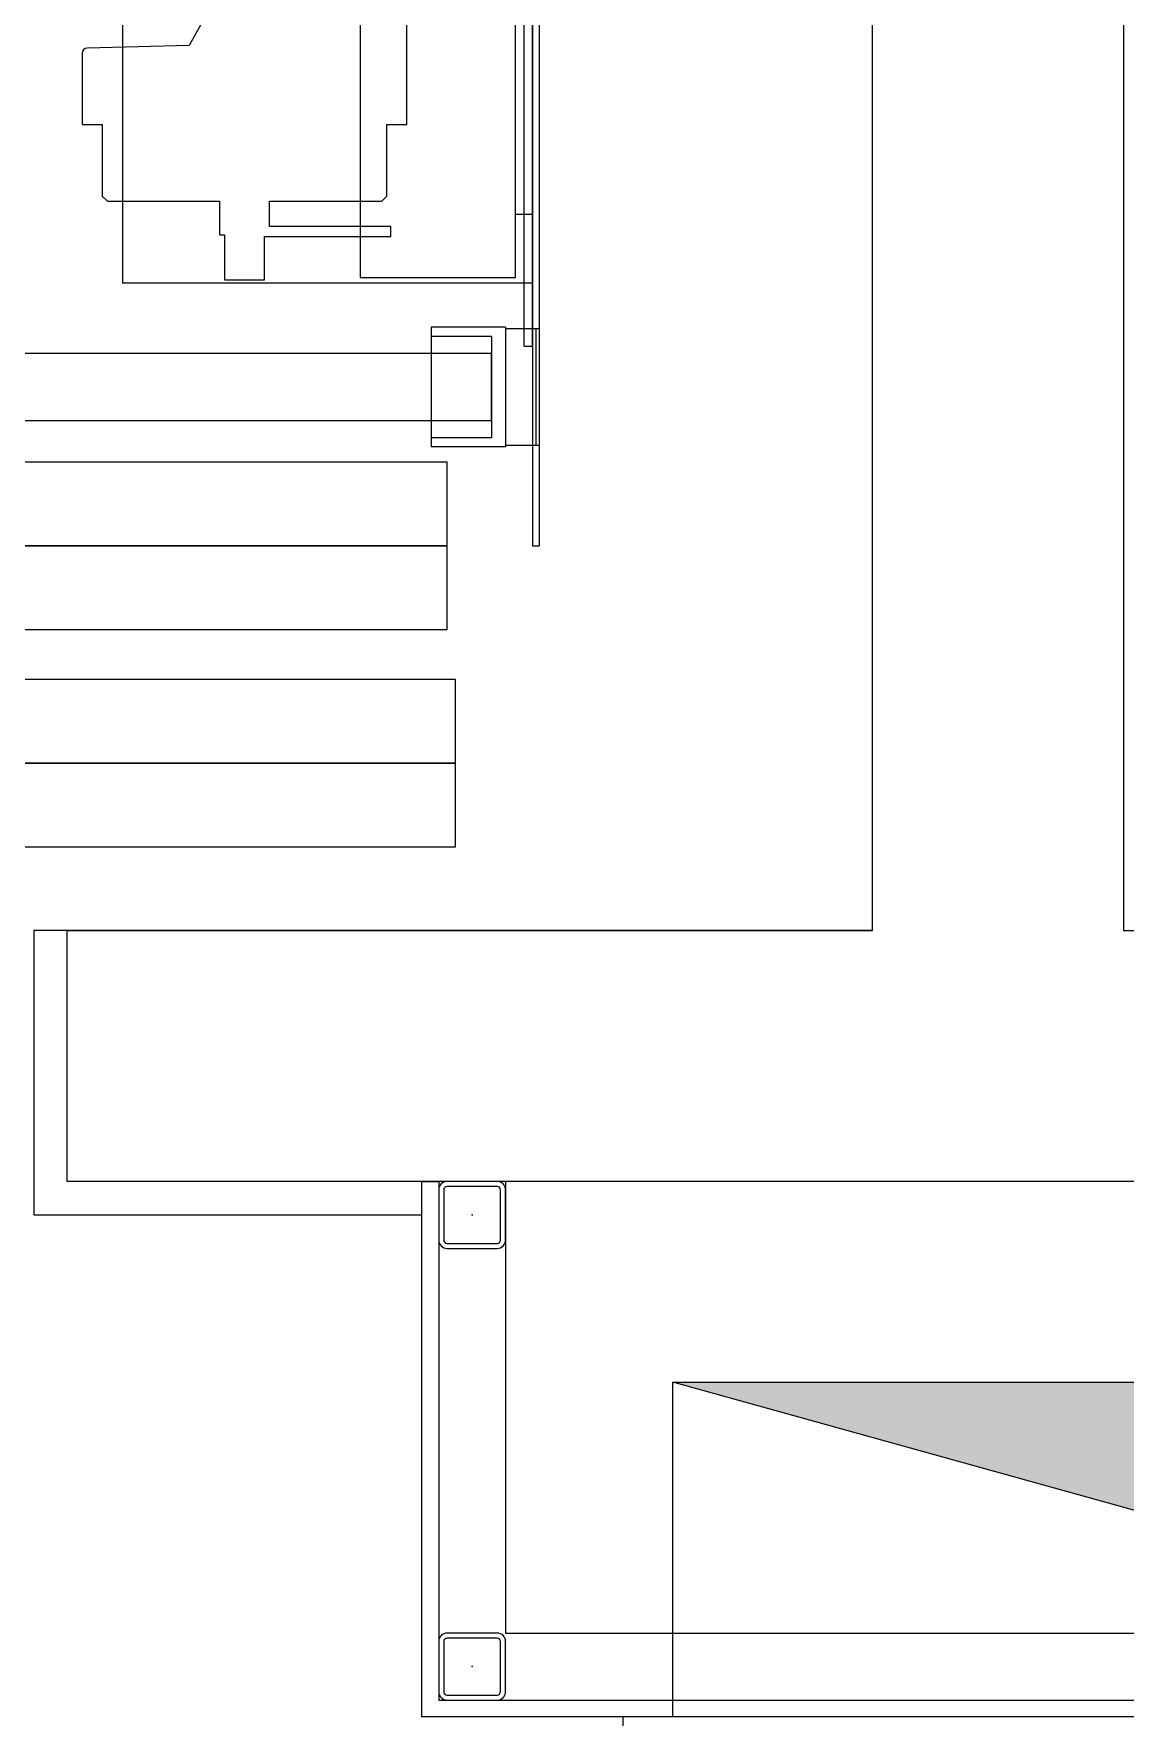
# Model space of a CAD drawing. Extents: x -1439 to 34962, y -872 to 8330.
# Drawn here: x 4275.6 to 4340.9, y 3110.5 to 3211.1 of the extents above; entities that cross this region are included whole.
import ezdxf

# ---------------------------------------------------------------- set-up
doc = ezdxf.new("R2010")
doc.units = 0
doc.layers.get('0').update_dxf_attribs({"color": 9, "lineweight": 9})
for name, color, linetype, lineweight in [('00', 9, 'Continuous', 9), ('05V', 9, 'Continuous', 9), ('06D', 9, 'Continuous', 9), ('09', 9, 'Continuous', 9), ('10', 9, 'Continuous', 9), ('11', 9, 'Continuous', 9), ('14', 9, 'Continuous', 9), ('32-ekipman', 8, 'Continuous', 9)]:
    doc.layers.add(name, color=color, linetype=linetype, lineweight=lineweight)

# ---------------------------------------------------------------- blocks, each defined once
blk = doc.blocks.new('p-as-01')
at = {"layer": '06D', "linetype": 'Continuous', "ltscale": 0.25}
for p, q in [((921, -717.1), (921, -1300.6)), ((925, -717.1), (925, -1299.7)), ((818, -982.6), (818, -1356.6)), ((911, -1356.6), (911, -982.6)), ((911, -1318.9), (911, -1018.9)), ((921, -1018.9), (921, -1318.9)), ((916, -1397.6), (916, -1122.6)), ((921, -1397.6), (921, -1122.6)), ((676, -1160.1), (676, -1360.1)), ((921, -1300.6), (921, -1309.1)), ((925, -1299.7), (925, -1309.1)), ((921, -1309.1), (921, -1315.1)), ((921, -1315.1), (921, -1322.6)), ((925, -1309.1), (925, -1315.1)), ((925, -1315.1), (925, -1323.5)), ((921, -1318.9), (911, -1318.9)), ((921, -1322.6), (921, -1517.1)), ((925, -1323.5), (925, -1517.1)), ((818, -1356.6), (911, -1356.6)), ((921, -1360.1), (676, -1360.1)), ((916, -1397.6), (921, -1397.6)), ((921, -1517.1), (925, -1517.1))]:
    blk.add_line(p, q, dxfattribs=at)
at = {"layer": '06D', "ltscale": 0.25}
for p, q in [((846, -1265.1), (846, -1041.6)), ((733, -1187.1), (715.8, -1217.9)), ((652, -1222.5), (652, -1265.1)), ((715.8, -1217.9), (654.9, -1219.6)), ((652, -1265.1), (664, -1265.1)), ((664, -1265.1), (664, -1308.1)), ((834, -1308.1), (834, -1265.1)), ((834, -1265.1), (846, -1265.1)), ((664, -1308.1), (667, -1311.1)), ((831, -1311.1), (834, -1308.1)), ((667, -1311.1), (734, -1311.1)), ((734, -1311.1), (734, -1331.1)), ((764, -1326.1), (764, -1311.1)), ((764, -1311.1), (831, -1311.1)), ((836.5, -1326.1), (764, -1326.1)), ((836.5, -1332.1), (836.5, -1326.1)), ((734, -1331.1), (737, -1331.1)), ((737, -1331.1), (737, -1358.1)), ((761, -1358.1), (761, -1332.1)), ((761, -1332.1), (836.5, -1332.1)), ((737, -1358.1), (761, -1358.1))]:
    blk.add_line(p, q, dxfattribs=at)
at = {"layer": '06D', "ltscale": 30}
for p, q in [((860.6, -1386.4), (860.6, -1457.9)), ((905, -1386.4), (860.6, -1386.4)), ((896.6, -1391.9), (860.6, -1391.9)), ((896.6, -1391.9), (896.6, -1452.4)), ((896.6, -1452.4), (860.6, -1452.4)), ((905, -1457.9), (860.6, -1457.9))]:
    blk.add_line(p, q, dxfattribs=at)
at = {"layer": '06D', "ltscale": 6}
for p, q in [((905, -1386.4), (905, -1457.9)), ((905, -1387.1), (925, -1387.1)), ((923, -1387.1), (923, -1457.1)), ((925, -1387.1), (925, -1457.1)), ((925, -1457.1), (905, -1457.1))]:
    blk.add_line(p, q, dxfattribs=at)
at = {"layer": '06D'}
for p, q in [((896.6, -1402.1), (592, -1402.1)), ((896.6, -1442.1), (896.6, -1402.1)), ((592, -1442.1), (896.6, -1442.1)), ((870, -1467), (-582, -1467)), ((870, -1517), (870, -1467)), ((-542.5, -1517), (870, -1517)), ((870, -1517), (-542.5, -1517)), ((870, -1567), (870, -1517)), ((-542.5, -1567), (870, -1567)), ((875, -1597), (-725, -1597)), ((875, -1647), (875, -1597)), ((875, -1647), (-725, -1647)), ((-725, -1647), (875, -1647)), ((875, -1697), (875, -1647)), ((-725, -1697), (875, -1697))]:
    blk.add_line(p, q, dxfattribs=at)
at = {"layer": '06D', "ltscale": 0.25}
blk.add_arc((655, -1222.5), 2.98, 91.5241, 180, dxfattribs=at)
blk = doc.blocks.new('Prf-40x40')
for points in [[(1.5, -2), (-1.5, -2, -0.414214), (-2, -1.5), (-2, 1.5, -0.414214), (-1.5, 2), (1.5, 2, -0.414214), (2, 1.5), (2, -1.5, -0.414214)], [(1.5, -1.7), (-1.5, -1.7, -0.414214), (-1.7, -1.5), (-1.7, 1.5, -0.414214), (-1.5, 1.7), (1.5, 1.7, -0.414214), (1.7, 1.5), (1.7, -1.5, -0.414214)]]:
    blk.add_lwpolyline(points, format="xyb", close=True)
blk.add_point((0, 0))
blk = doc.blocks.new('p-krt-yangindolabi_vw')
at = {"layer": '09'}
h = blk.add_hatch(color=252, dxfattribs=at)
h.dxf.hatch_style = 1
h.paths.add_polyline_path([(0, 20), (-72, 0), (0, 0)])
at = {"linetype": 'Continuous'}
blk.add_lwpolyline([(-35.91, 57.95), (-34.5, 61.93), (-34.5, 47.91), (-45.75, 43.98), (-23.25, 43.98), (-34.5, 40.04), (-34.5, 29.14)], dxfattribs=at)
for points in [[(-34.5, 61.93), (-35.91, 57.95)], [(-34.5, 61.93), (-33.09, 57.95)]]:
    blk.add_lwpolyline(points)
for points in [[(-72, 20), (-75, 20), (-75, 21), (3, 21), (3, 20)], [(-72, 0), (0, 0), (0, 20), (-72, 20)], [(0, 20), (-72, 0), (0, 0)]]:
    blk.add_lwpolyline(points, close=True)

msp = doc.modelspace()

# ---------------------------------------------------------------- linework, layer by layer
at = {"layer": '00'}
msp.add_lwpolyline([(4044.04, 3892.5), (4173.34, 3892.5), (4173.34, 3872.5), (4095.77, 3872.5), (4095.77, 3362.5), (4480.84, 3362.5), (4480.84, 3297.5), (4465.84, 3297.5), (4465.84, 3347.5), (4340.77, 3347.5), (4340.77, 3157.5), (4400.84, 3157.5), (4400.84, 3142.5), (4277.64, 3142.5), (4277.64, 3157.5), (4325.77, 3157.5), (4325.77, 3347.5), (4125.77, 3347.5), (4125.77, 3157.5), (4164.04, 3157.5), (4164.04, 3142.5), (3680.84, 3142.5)], dxfattribs=at)
at = {"layer": '06D'}
msp.add_lwpolyline([(4303.84, 3142.5), (4303.84, 3115.5), (4400.84, 3115.5)], dxfattribs=at)
at = {"layer": '11'}
msp.add_lwpolyline([(4299.84, 3142.5), (4299.84, 3111.5), (4400.84, 3111.5), (4400.84, 3110.5), (4298.84, 3110.5), (4298.84, 3142.5), (4299.84, 3142.5)], dxfattribs=at)
at = {"layer": '14'}
msp.add_lwpolyline([(4325.77, 3157.5), (4275.64, 3157.5), (4275.64, 3140.5), (4298.84, 3140.5)], dxfattribs=at)

# ---------------------------------------------------------------- block references
at = {"layer": '05V', "xscale": 0.1, "yscale": 0.1}
msp.add_blockref('p-as-01', (4213.34, 3332.2), dxfattribs=at)
at = {"layer": '10', "xscale": -1}
for p in [(4301.84, 3140.5), (4301.84, 3113.5)]:
    msp.add_blockref('Prf-40x40', p, dxfattribs=at)
at = {"layer": '32-ekipman', "xscale": -1, "rotation": 180}
msp.add_blockref('p-krt-yangindolabi_vw', (4385.84, 3130.5), dxfattribs=at)

doc.saveas('drawing.dxf')
